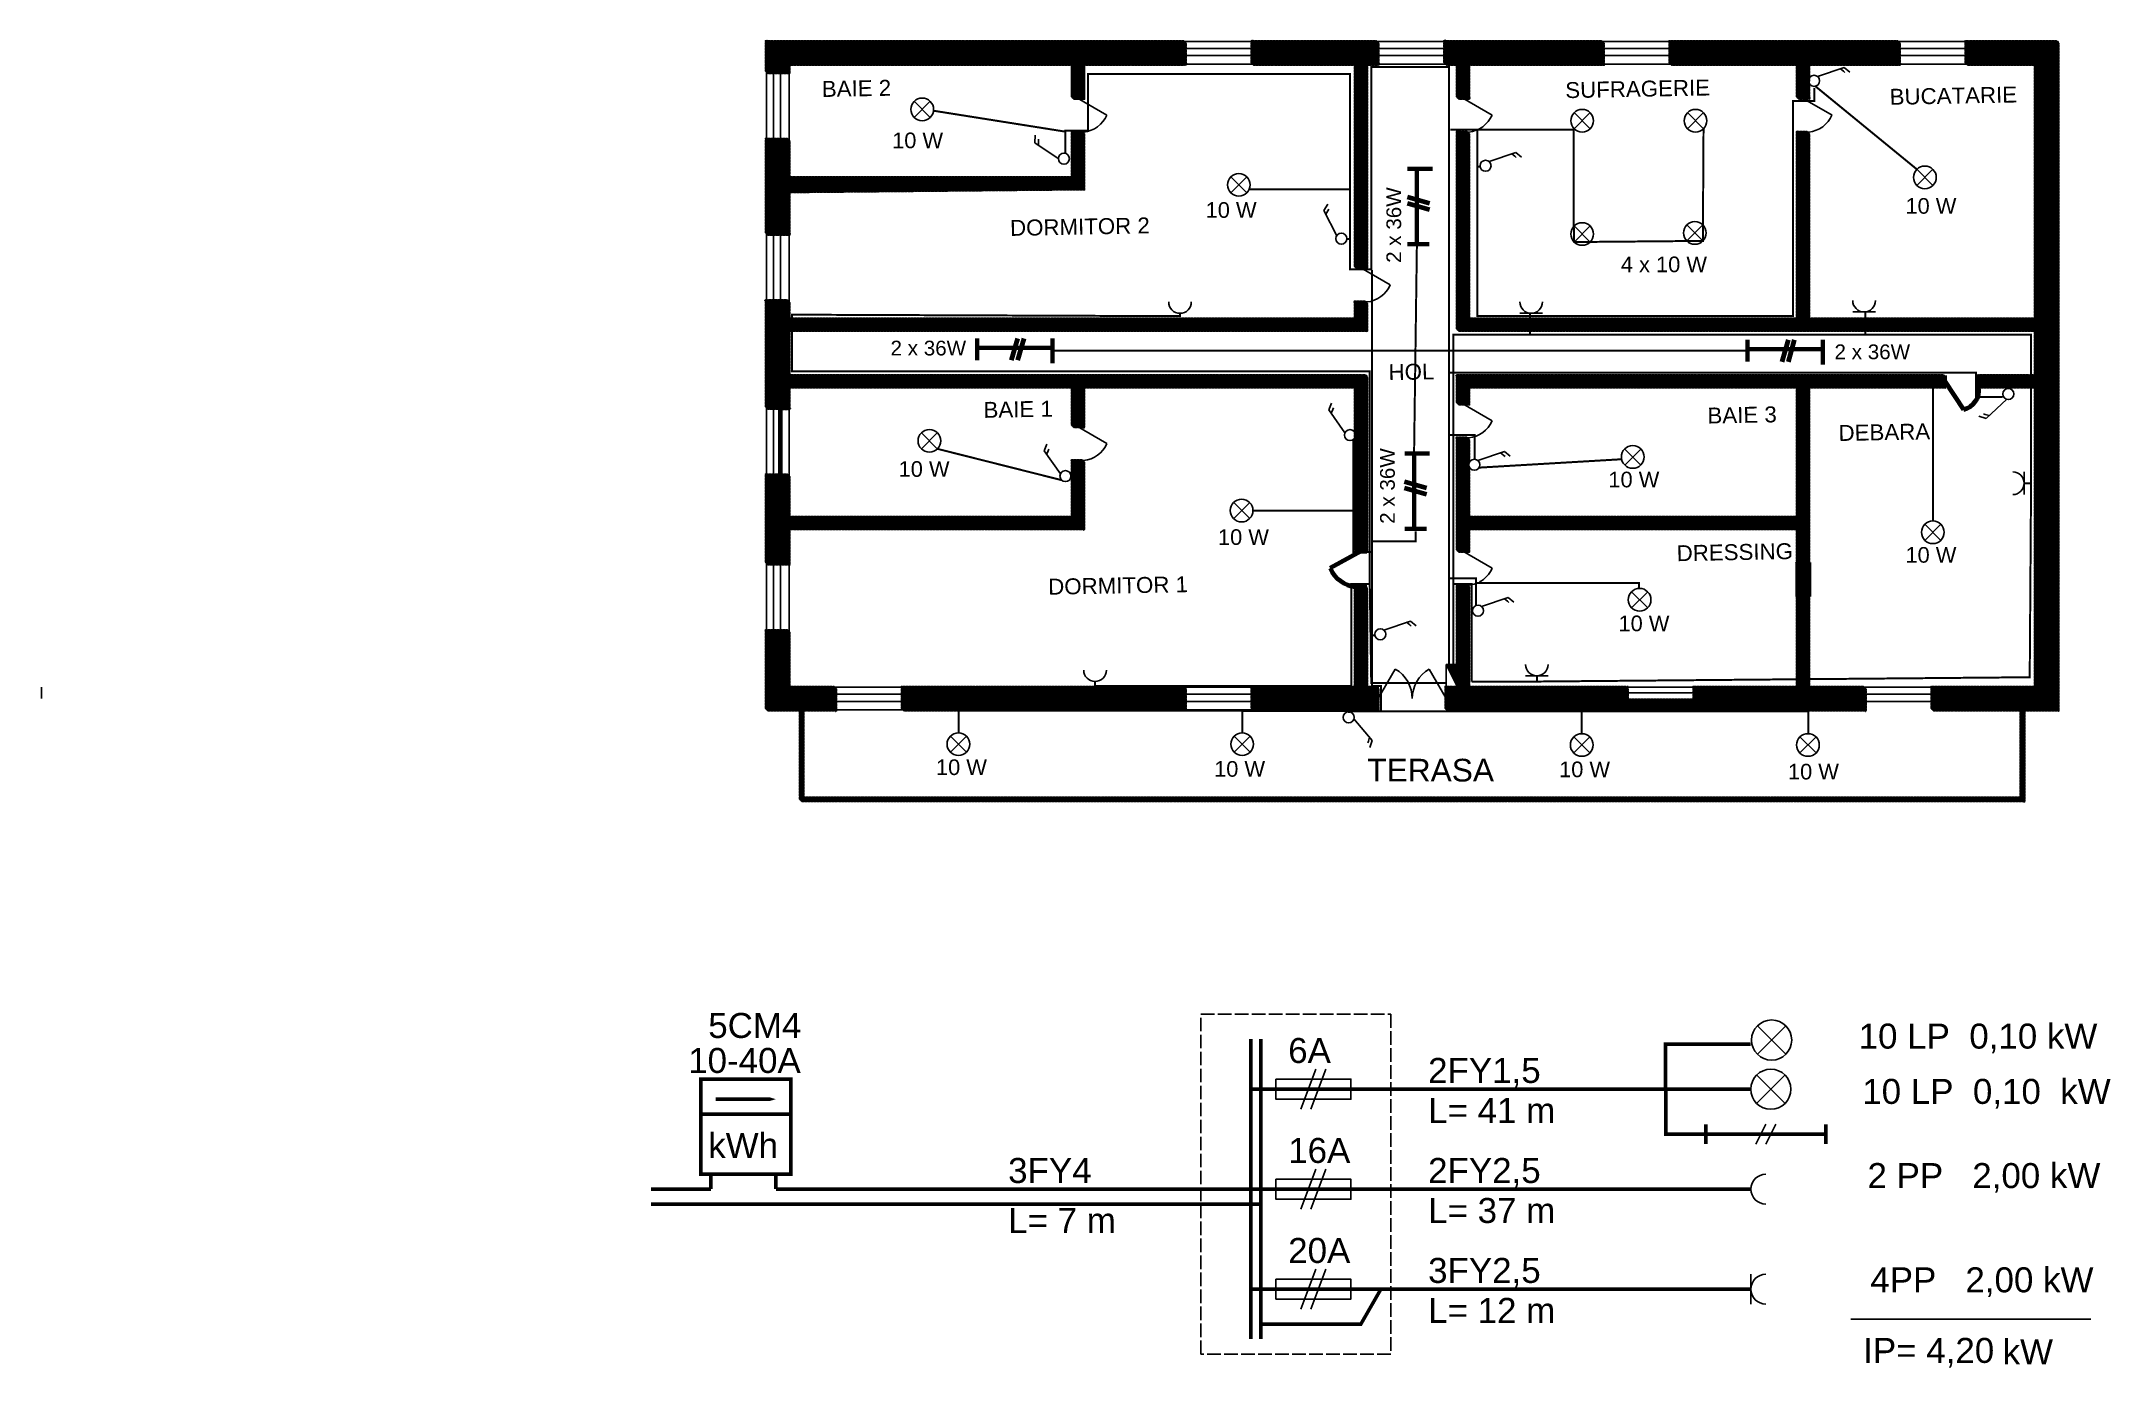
# Model space of a CAD drawing. Extents: x 90 to 1916, y -601 to 570.
import ezdxf

# ---------------------------------------------------------------- set-up
doc = ezdxf.new("R2010")
doc.units = ezdxf.units.MI
doc.header["$MEASUREMENT"] = 0
doc.linetypes.add('ACAD_ISO02W100', pattern=[15, 12, -3])
doc.styles.add('Annotative', font='arial.ttf')
doc.styles.get("Standard").update_dxf_attribs({"font": 'arial.ttf'})

msp = doc.modelspace()

# ---------------------------------------------------------------- hatches: boundary and pattern name
at = {"lineweight": 140, "true_color": 0xf8991e}
h = msp.add_hatch(dxfattribs=at)
h.set_pattern_fill('ANSI32', color=30)
h.paths.add_polyline_path([(1650, 265), (1640, 265), (1640, 110), (1650, 110)])
h.paths.add_polyline_path([(1640, 150), (1350, 150), (1350, 140), (1640, 140)])
h.paths.add_polyline_path([(1350, 193, -0.199649), (1348.6, 196.5, -0.199649), (1350, 200), (1350, 220), (1340, 220), (1340, 120), (1350, 120)])
h.paths.add_polyline_path([(1490, 0), (1330, 0), (1330, -20), (1700, -20), (1700, 0), (1548.8, 0), (1548.8, -11.2), (1490, -11.2)])
h.paths.add_polyline_path([(1870, 570), (1788.8, 570), (1788.8, 550), (1850, 550), (1850, 0), (1758.8, 0), (1758.8, -20), (1870, -20)])
h.paths.add_polyline_path([(1850, 275), (1846.2, 275), (1846.2, 265), (1850, 265)], flags=17)
h.paths.add_polyline_path([(1650, 80), (1640, 80), (1640, 7), (1650, 7.1)])
h.paths.add_polyline_path([(1650, 7.1), (1640, 7), (1640, 0), (1650, 0)])
h.paths.add_polyline_path([(1260, 88.7), (1250, 88.7), (1250, 0), (1260, 0)])
h.paths.add_polyline_path([(1260, 275), (750, 275), (750, 265), (1250, 265), (1250, 120), (1260, 120)])
h.paths.add_polyline_path([(1270, 0), (1158.8, 0), (1158.8, -20), (1270, -20)])
h.paths.add_polyline_path([(1100, 0), (850, 0), (850, -20), (1100, -20)])
h.paths.add_polyline_path([(791.2, 0), (750, 0), (750, 50), (730, 50), (730, -20), (791.2, -20)])
h.paths.add_polyline_path([(1010, 150), (998.8, 150), (750, 150), (750, 140), (1010, 140)], flags=17)
h.paths.add_polyline_path([(1010, 200), (1000, 200), (1000, 150), (1010, 150)], flags=17)
h.paths.add_polyline_path([(1010, 265), (1000, 265), (1000, 230), (1010, 230)], flags=17)
h.paths.add_polyline_path([(1260, 340), (1250, 340), (1250, 325), (750, 325), (750, 315), (1250, 315), (1260, 315)])
h.paths.add_polyline_path([(750, 483.8), (730, 483.8), (730, 400), (750, 400)])
h.paths.add_polyline_path([(1010, 490), (1000, 490), (1000, 450), (750, 450), (750, 437.5), (1010, 440)])
h.paths.add_polyline_path([(1100, 570), (730, 570), (730, 542.5), (750, 542.5), (750, 550), (1100, 550)])
h.paths.add_polyline_path([(1270, 570), (1158.8, 570), (1158.8, 550), (1270, 550)])
h.paths.add_polyline_path([(1468.8, 570), (1328.8, 570), (1328.8, 550), (1468.8, 550)])
h.paths.add_polyline_path([(1260, 550), (1250, 550), (1250, 370), (1260, 370)])
h.paths.add_polyline_path([(1350, 550), (1340, 550), (1340, 520), (1350, 520)])
h.paths.add_polyline_path([(1349.8, 460.2, -0.070065), (1350, 461.6), (1350, 490), (1340, 490), (1340, 315), (1403.8, 315), (1403.8, 325), (1350, 325), (1350, 458.9, -0.070065)])
h.paths.add_polyline_path([(1700, 325), (1403.8, 325), (1403.8, 315), (1700, 315)])
h.paths.add_polyline_path([(1850, 325), (1700, 325), (1700, 315), (1850, 315)])
h.paths.add_polyline_path([(1650, 490), (1640, 490), (1640, 325), (1650, 325)])
h.paths.add_polyline_path([(1650, 533.9, -0.070065), (1649.8, 535.2, -0.070065), (1650, 536.6), (1650, 550), (1640, 550), (1640, 520), (1650, 520)])
h.paths.add_polyline_path([(1730, 570), (1527.5, 570), (1527.5, 550), (1730, 550)])
h.paths.add_polyline_path([(1840, -20), (1837.5, -20), (1837.5, -97.5), (762.5, -97.5), (762.5, -20), (760, -20), (760, -100), (1840, -100)])
h.paths.add_polyline_path([(741.2, 246.1), (750, 246.1), (750, 341.2), (730, 341.2), (730, 246.2), (741.2, 246.2)])
h.paths.add_polyline_path([(750, 187.4), (741.2, 187.4), (741.2, 187.5), (730, 187.5), (730, 108.8), (750, 108.8)])
h = msp.add_hatch(dxfattribs=at)
h.set_pattern_fill('ANSI31', color=30)
h.paths.add_polyline_path([(1010, 550), (1000, 550), (1000, 520), (1010, 520)])
h = msp.add_hatch(dxfattribs=at)
h.set_pattern_fill('ANSI32', color=30)
h.paths.add_polyline_path([(1770, 275), (1350, 275), (1340, 275), (1340, 250), (1350, 250), (1350, 265), (1770, 265)])
h.paths.add_polyline_path([(1846.2, 275), (1800, 275), (1800, 265), (1846.2, 265)])
h = msp.add_hatch(dxfattribs=at)
h.set_pattern_fill('ANSI32', color=30)
h.paths.add_polyline_path([(1650, 110), (1640, 110), (1640, 80), (1650, 80)])
h = msp.add_hatch(dxfattribs=at)
h.set_pattern_fill('ANSI32', color=30)
h.paths.add_polyline_path([(1350, 90), (1340, 90), (1340, 0), (1350, 0)])
at = {"lineweight": 140}
h = msp.add_hatch(color=256, dxfattribs=at)
h.dxf.hatch_style = 1
h.paths.add_polyline_path([(1340, 0), (1340, 20), (1330, 20)])

# ---------------------------------------------------------------- linework, layer by layer
for p, q in [((730, 570), (730, -20)), ((1870, 570), (730, 570)), ((1100, 550), (1100, 570)), ((1158.8, 570), (1158.8, 550)), ((1270, 550), (1270, 570)), ((1328.8, 570), (1328.8, 550)), ((1468.8, 550), (1468.8, 570)), ((1527.5, 570), (1527.5, 550)), ((1730, 550), (1730, 570)), ((1788.8, 570), (1788.8, 550)), ((1870, -20), (1870, 570)), ((1850, 550), (750, 550)), ((750, 550), (750, 0)), ((1000, 550), (1000, 520)), ((1010, 550), (1010, 520)), ((1100, 563.8), (1158.8, 563.8)), ((1100, 557.5), (1158.8, 557.5)), ((1250, 550), (1250, 370)), ((1260, 370), (1260, 550)), ((1270, 563.8), (1328.8, 563.8)), ((1270, 557.5), (1328.8, 557.5)), ((1340, 550), (1340, 520)), ((1350, 520), (1350, 550)), ((1468.8, 563.8), (1527.5, 563.8)), ((1468.8, 557.5), (1527.5, 557.5)), ((1640, 550), (1640, 520)), ((1650, 520), (1650, 550)), ((1730, 563.8), (1788.8, 563.8)), ((1730, 557.5), (1788.8, 557.5)), ((1850, 0), (1850, 550)), ((730, 542.5), (750, 542.5)), ((736.2, 483.8), (736.2, 542.5)), ((742.5, 483.8), (742.5, 542.5)), ((1657.8, 539), (1681.3, 547)), ((1677.9, 545.8), (1680.6, 543.6)), ((1680.6, 543.6), (1681.9, 542.5)), ((1681.3, 547), (1686.3, 542.9)), ((860.4, 502.9), (874.6, 517.1)), ((860.4, 517.1), (874.6, 502.9)), ((1000, 520), (1010, 520)), ((1004.5, 520), (1030.5, 505)), ((1340, 520), (1350, 520)), ((1344.5, 520), (1370.5, 505)), ((1640, 520), (1650, 520)), ((1644.5, 520), (1670.5, 505)), ((1442.9, 492.9), (1457.1, 507.1)), ((1442.9, 507.1), (1457.1, 492.9)), ((1542.9, 492.9), (1557.1, 507.1)), ((1542.9, 507.1), (1557.1, 492.9)), ((750, 483.8), (730, 483.8)), ((967, 480.6), (967.3, 487.1)), ((987.6, 466.7), (967, 480.6)), ((970, 478.6), (970.2, 482.1)), ((970.2, 482.1), (970.2, 483.7)), ((1000, 490), (1010, 490)), ((1000, 490), (1000, 450)), ((1010, 490), (1010, 440)), ((1350, 490), (1340, 490)), ((1340, 490), (1340, 315)), ((1350, 325), (1350, 490)), ((1640, 490), (1640, 325)), ((1640, 490), (1650, 490)), ((1650, 325), (1650, 490)), ((1367.8, 464), (1391.3, 472)), ((1387.9, 470.8), (1390.6, 468.6)), ((1390.6, 468.6), (1391.8, 467.5)), ((1391.3, 472), (1396.3, 467.9)), ((1745.4, 442.9), (1759.6, 457.1)), ((1745.4, 457.1), (1759.6, 442.9)), ((1000, 450), (750, 450)), ((1010, 440), (750, 437.5)), ((1139.9, 436.4), (1154, 450.5)), ((1139.9, 450.5), (1154, 436.4)), ((1222, 420.6), (1225.4, 426.2)), ((1233.3, 398.4), (1222, 420.6)), ((1223.7, 417.4), (1225.5, 420.4)), ((1225.5, 420.4), (1226.4, 421.8)), ((1442.9, 392.9), (1457.1, 407.1)), ((1442.9, 407.1), (1457.1, 392.9)), ((1542.4, 393.9), (1556.5, 408)), ((1542.4, 408), (1556.5, 393.9)), ((730, 400), (750, 400)), ((736.2, 341.2), (736.2, 400)), ((742.5, 341.2), (742.5, 400)), ((1250, 370), (1260, 370)), ((1254.5, 370), (1280.5, 355)), ((750, 341.2), (730, 341.2)), ((1250, 340), (1260.3, 340)), ((1250, 340), (1250, 325)), ((1260, 315), (1260, 340)), ((1395, 330), (1415, 330)), ((1688.8, 331.2), (1708.8, 331.2)), ((1250, 325), (750, 325)), ((1250, 315), (750, 315)), ((1245, 315), (1250, 315)), ((1250, 315), (1260, 315)), ((1340, 315), (1850, 315)), ((1350, 325), (1850, 325)), ((1260, 275), (750, 275)), ((1260, 120), (1260, 275)), ((1350, 275), (1340, 275)), ((1340, 275), (1340, 250)), ((1350, 275), (1770, 275)), ((1800, 275), (1850, 275)), ((1250, 265), (750, 265)), ((1000, 265), (1000, 230)), ((1010, 265), (1010, 230)), ((1250, 265), (1250, 120)), ((1350, 265), (1770, 265)), ((1350, 250), (1350, 265)), ((1640, 265), (1640, 110)), ((1650, 265), (1650, 110)), ((1800, 265), (1850, 265)), ((729.8, 246.1), (749.8, 246.1)), ((736.1, 187.4), (736.1, 246.1)), ((1226.3, 244.7), (1228.8, 250.7)), ((1240.6, 224.4), (1226.3, 244.7)), ((1228.4, 241.8), (1229.8, 245)), ((1229.8, 245), (1230.4, 246.5)), ((1340, 250), (1350, 250)), ((1344.5, 250), (1370.5, 235)), ((1806.5, 237.3), (1800.2, 239.1)), ((1805.8, 240.7), (1804.2, 241.2)), ((1809.2, 239.8), (1805.8, 240.7)), ((1824.8, 254.1), (1806.5, 237.3)), ((866.7, 210.4), (880.8, 224.6)), ((866.7, 224.6), (880.8, 210.4)), ((1000, 230), (1010, 230)), ((1004.5, 230), (1030.5, 215)), ((1350.3, 220), (1340, 220)), ((1340, 220), (1340, 120)), ((1350, 120), (1350, 220)), ((975, 208.5), (977.6, 214.4)), ((989.4, 188.2), (975, 208.5)), ((977.1, 205.5), (978.5, 208.7)), ((978.5, 208.7), (979.1, 210.2)), ((1357.9, 200), (1381.4, 208)), ((1378, 206.9), (1380.7, 204.6)), ((1380.7, 204.6), (1381.9, 203.6)), ((1381.4, 208), (1386.4, 203.9)), ((1487.6, 196.1), (1501.7, 210.2)), ((1487.6, 210.2), (1501.7, 196.1)), ((749.8, 187.4), (729.8, 187.4)), ((1000, 200), (1010.3, 200)), ((1000, 200), (1000, 150)), ((1010, 200), (1010, 140)), ((1840, 170), (1840, 190)), ((1000, 150), (750, 150)), ((1010, 150), (998.8, 150)), ((1142.4, 148.9), (1156.5, 163)), ((1142.4, 163), (1156.5, 148.9)), ((1640, 150), (1350, 150)), ((1010, 140), (750, 140)), ((1350, 140), (1640, 140)), ((1752.5, 129.6), (1766.6, 143.8)), ((1752.5, 143.8), (1766.6, 129.6)), ((1350, 120), (1340, 120)), ((1344.5, 120), (1370.5, 105)), ((730, 108.8), (750, 108.8)), ((736.2, 50), (736.2, 108.8)), ((742.5, 50), (742.5, 108.8)), ((1250, 88.7), (1250, 0)), ((1260, 0), (1260, 88.7)), ((1350.3, 90), (1340, 90)), ((1340, 90), (1340, 0)), ((1350, 0), (1350, 90)), ((1361.2, 71.2), (1384.7, 79.2)), ((1381.3, 78.1), (1384, 75.8)), ((1384, 75.8), (1385.3, 74.8)), ((1384.7, 79.2), (1389.7, 75.1)), ((1493.6, 70.1), (1507.8, 84.3)), ((1493.6, 84.3), (1507.8, 70.1)), ((1640, 80), (1640, 0)), ((1650, 80), (1650, 0)), ((1275, 50.4), (1298.5, 58.4)), ((1295, 57.3), (1297.8, 55)), ((1297.8, 55), (1299, 54)), ((1298.5, 58.4), (1303.5, 54.3)), ((750, 50), (730, 50)), ((1340, 20), (1330, 20)), ((1330, 20), (1330, 0)), ((1330, 20), (1340, 0)), ((90, -10), (90, 0)), ((750, 0), (1270, 0)), ((791.2, -20), (791.2, 0)), ((850, 0), (850, -20)), ((1100, -20), (1100, 0)), ((1158.8, 0), (1158.8, -20)), ((1255, 0), (1260, 0)), ((1270, -10), (1285, 16)), ((1270, 0), (1270, -20)), ((1330, -10), (1315, 16)), ((1330, 0), (1330, -20)), ((1330, 0), (1850, 0)), ((1330, 0), (1340, 0)), ((1400, 10), (1420, 10)), ((1490, -18.8), (1490, 1.2)), ((1548.8, 1.2), (1548.8, -18.8)), ((1700, -20), (1700, 0)), ((1758.8, 0), (1758.8, -20)), ((791.2, -6.2), (850, -6.2)), ((791.2, -12.5), (850, -12.5)), ((1100, -6.2), (1158.8, -6.2)), ((1100, -12.5), (1158.8, -12.5)), ((1490, -5), (1548.8, -5)), ((1490, -11.2), (1548.8, -11.2)), ((1700, -6.2), (1758.8, -6.2)), ((1700, -12.5), (1758.8, -12.5)), ((730, -20), (1270, -20)), ((760, -20), (760, -100)), ((762.5, -20), (762.5, -97.5)), ((1248.5, -28), (1264.7, -46.9)), ((1837.5, -97.5), (1837.5, -20)), ((1840, -100), (1840, -20)), ((892.4, -57.4), (906.5, -43.2)), ((892.4, -43.2), (906.5, -57.4)), ((1142.9, -57.4), (1157, -43.2)), ((1142.9, -43.2), (1157, -57.4)), ((1261.3, -47.5), (1260.8, -49)), ((1262.4, -44.1), (1261.3, -47.5)), ((1264.7, -46.9), (1262.7, -53.1)), ((1442.5, -58), (1456.7, -43.9)), ((1442.5, -43.9), (1456.7, -58)), ((1642.2, -58), (1656.4, -43.9)), ((1642.2, -43.9), (1656.4, -58)), ((760, -100), (1840, -100)), ((762.5, -97.5), (1837.5, -97.5)), ((1604.7, -323.9), (1629.6, -298.9)), ((1604.7, -298.9), (1629.6, -323.9)), ((1214.9, -337.1), (1201.7, -372.4)), ((1223.7, -337.1), (1210.5, -372.4)), ((1604, -367.2), (1629, -342.3)), ((1604, -342.3), (1629, -367.2)), ((1612.1, -385.7), (1603.2, -403.3)), ((1620.9, -385.7), (1612.1, -403.3)), ((1214.9, -425.4), (1201.7, -460.7)), ((1223.7, -425.4), (1210.5, -460.7)), ((1214.9, -513.6), (1201.7, -548.9)), ((1223.7, -513.6), (1210.5, -548.9)), ((1598.8, -518), (1598.8, -544.5)), ((1687.1, -557.8), (1898.9, -557.8))]:
    msp.add_line(p, q)
for p, q in [((1315.2, 427), (1295.8, 432.5)), ((1315.2, 421.4), (1295.8, 427)), ((946.4, 288.6), (952, 307.9)), ((952, 288.6), (957.5, 307.9)), ((1626.4, 287.3), (1632, 306.7)), ((1632, 287.3), (1637.5, 306.7)), ((1770, 265), (1770, 275)), ((1800, 275), (1800, 265)), ((1770, 270), (1786.6, 245)), ((1312.7, 175.7), (1293.3, 181.3)), ((1312.7, 170.2), (1293.3, 175.7)), ((1255, 120), (1227.5, 105.1)), ((1250, 120), (1260, 120)), ((1640, 110), (1640, 80)), ((1650, 110), (1650, 80)), ((1250, 88.7), (1260, 88.7))]:
    msp.add_line(p, q, dxfattribs=at)
at = {"color": 7, "lineweight": 140, "true_color": 0xffffff}
msp.add_line((742.2, 246), (742, 187.1), dxfattribs=at)
at = {"color": 152, "lineweight": 140, "true_color": 0x2776bb, "const_width": 1.75}
for points in [[(1332.5, 493.8), (1332.5, 547.5), (1263.8, 547.5), (1263.8, 368.8), (1245, 368.8), (1245, 390), (1245, 541.2), (1013.8, 541.2), (1013.8, 491.2), (993.8, 491.2), (993.8, 471.2)], [(1655.7, 530.5), (1745.4, 457.1)], [(1357.5, 491.9), (1357.5, 465), (1357.5, 327.5), (1636.2, 327.5), (1636.2, 517.5), (1655, 517.5), (1655, 528.8)], [(993.4, 490.4), (877.4, 508.8)], [(1332.5, 277.5), (1332.5, 493.8)], [(1557.1, 492.9), (1556.5, 393.9), (1442.9, 392.9), (1442.6, 406.7)], [(1442.5, 406.4), (1442.5, 492.1), (1333.5, 492.1)], [(1358.1, 459.5), (1359.8, 459.5)], [(1156.2, 439.4), (1244.1, 439.4)], [(1244.2, 395.6), (1242.3, 395.6)], [(1304.1, 391), (1301.6, 206.2)], [(1264.4, 368.3), (1264.4, 1.1), (1272.3, 1.1), (1272.3, -21.2), (1244.1, -21.2), (1244.1, -22.9)], [(1596, 297), (982.4, 296.9)], [(1332.5, 222.5), (1332.5, 277.5), (1797.5, 277.5), (1797.5, 256.2), (1821.2, 256.2)], [(1263.8, 119.3), (1248, 119.3), (1248, 218.6)], [(1332.5, 96.2), (1332.5, 222.5), (1355, 222.5), (1355, 201.2)], [(990.4, 182.8), (880.8, 210.4)], [(1359, 193.8), (1484.8, 201.2)], [(1159.5, 155.7), (1247.1, 155.7)], [(1265.3, 128.8), (1302.9, 128.8), (1302.9, 137.6)], [(1332.5, 96.3), (1332.5, 96.2)], [(1332.5, 20), (1332.5, 96.2), (1356.2, 96.2), (1356.2, 72)], [(1263.8, 46.2), (1264.4, 47.7)], [(899.7, -39.8), (899.7, -20.8), (1150.1, -20.8), (1150.1, -40.3), (1150.1, -21), (1243.9, -21)], [(1272.6, -21.3), (1452, -21.3)], [(1449.6, -20.6), (1449.6, -41.3), (1449.6, -20.8)], [(1450.5, -21.4), (1649.7, -21.4)], [(1649.7, -21.3), (1649.7, -41.1), (1649.7, -20.6)]]:
    msp.add_lwpolyline(points, dxfattribs=at)
at = {"lineweight": 140, "const_width": 3.87}
for points in [[(1304.1, 457.4), (1304.1, 391), (1315.2, 391), (1295.8, 391)], [(1317.9, 457.4), (1295.8, 457.4)], [(982.4, 299.6), (916, 299.6), (916, 288.6), (916, 307.9)], [(982.4, 285.8), (982.4, 307.9)], [(1662.4, 298.4), (1596, 298.4), (1596, 287.3), (1596, 306.7)], [(1662.4, 284.6), (1662.4, 306.7)], [(1301.6, 206.2), (1301.6, 139.7), (1312.7, 139.7), (1293.3, 139.7)], [(1315.4, 206.2), (1293.3, 206.2)]]:
    msp.add_lwpolyline(points, dxfattribs=at)
at = {"color": 5, "const_width": 1.75}
msp.add_lwpolyline([(1467.8, 466.1), (1467.8, 466.1)], close=True, dxfattribs=at)
at = {"color": 114, "lineweight": 140, "true_color": 0x139b48, "const_width": 1.75}
for points in [[(1262.5, 91.2), (1262.5, 278.8), (752.5, 278.8), (752.5, 328.8), (1095, 327.5), (1095, 330)], [(1330, 3.8), (1263.8, 3.8), (1262.5, 91.2), (1246.2, 91.2), (1246.2, 1.2), (1020, 1.2), (1020, 5), (1020, 1.2)]]:
    msp.add_lwpolyline(points, dxfattribs=at)
at = {"color": 242, "lineweight": 140, "true_color": 0xcd2027, "const_width": 1.75}
for points in [[(1700, 331.2), (1700, 311.2), (1403.8, 311.2), (1403.8, 330), (1403.8, 311.2), (1336.2, 311.2), (1336.2, 20)], [(1700, 311.2), (1846.2, 311.2), (1846.2, 180), (1840, 180), (1846.2, 180), (1845, 8.8), (1410, 5), (1410, 10), (1410, 5), (1352.5, 5)], [(1336.2, 91.2), (1352.5, 91.2), (1352.5, 5)]]:
    msp.add_lwpolyline(points, dxfattribs=at)
at = {"color": 150, "lineweight": 140, "const_width": 1.75}
msp.add_lwpolyline([(1759.6, 146.8), (1759.6, 276.1)], dxfattribs=at)
at = {"color": 146, "lineweight": 140, "true_color": 0x105689, "const_width": 1.75}
for points in [[(1357.2, 92), (1500.1, 92), (1500.1, 87.1)], [(1264.7, 45.7), (1267.1, 45.7)]]:
    msp.add_lwpolyline(points, dxfattribs=at)
msp.add_lwpolyline([(1340, 20), (1340, 0)])
at = {"linetype": 'ACAD_ISO02W100'}
msp.add_lwpolyline([(1113.4, -288.6), (1281.1, -288.6), (1281.1, -588.7), (1113.4, -588.7)], close=True, dxfattribs=at)
at = {"const_width": 3.09}
for points in [[(1157.5, -310.6), (1157.5, -575.4)], [(672.1, -429.8), (672.1, -345.9), (751.5, -345.9), (751.5, -429.8), (672.1, -429.8)], [(672.1, -376.8), (751.5, -376.8)], [(1559.1, -403.3), (1559.1, -385.7)], [(1559.1, -394.5), (1665, -394.5)], [(1665, -403.3), (1665, -385.7)], [(680.9, -443), (680.9, -429.8)], [(738.3, -443), (738.3, -429.8)], [(628, -443), (680.9, -443)], [(738.3, -443), (1157.5, -443)]]:
    msp.add_lwpolyline(points, dxfattribs=at)
at = {"linetype": 'ACAD_ISO02W100', "const_width": 3.09}
for points in [[(1166.3, -310.6), (1166.3, -575.4)], [(628, -456.3), (1166.3, -456.3)]]:
    msp.add_lwpolyline(points, dxfattribs=at)
at = {"color": 5, "const_width": 3.09}
for points in [[(1521.9, -315.1), (1598.6, -315.1)], [(1557.3, -354.8), (1523.5, -354.8), (1523.5, -315.1)], [(1157.5, -354.8), (1598.8, -354.8)], [(1557.5, -394.5), (1523.8, -394.5), (1523.8, -354.8)]]:
    msp.add_lwpolyline(points, dxfattribs=at)
for points in [[(1179.6, -345.9), (1245.8, -345.9), (1245.8, -363.6), (1179.6, -363.6)], [(1179.6, -434.2), (1245.8, -434.2), (1245.8, -451.9), (1179.6, -451.9)], [(1179.6, -522.5), (1245.8, -522.5), (1245.8, -540.1), (1179.6, -540.1)]]:
    msp.add_lwpolyline(points, close=True)
msp.add_lwpolyline([(685.3, -363.6, 3.09, 3.09, 0), (716.2, -363.6, 13.2, 0, 0), (738.3, -363.6, 0, 0, 0)], format="xyseb")
at = {"color": 3, "const_width": 3.09}
msp.add_lwpolyline([(1157.5, -443), (1598.8, -443)], dxfattribs=at)
at = {"color": 1, "const_width": 3.09}
msp.add_lwpolyline([(1157.5, -531.3), (1598.8, -531.3)], dxfattribs=at)
at = {"color": 1, "linetype": 'ACAD_ISO02W100', "const_width": 3.09}
msp.add_lwpolyline([(1166.3, -562.2), (1254.6, -562.2), (1272.3, -531.3)], dxfattribs=at)
for centre, radius in [((1654.7, 535.2), 4.88), ((867.5, 510), 10), ((1450, 500), 10), ((1550, 500), 10), ((992.5, 466.5), 4.88), ((1364.7, 460.2), 4.88), ((1752.5, 450), 10), ((1146.9, 443.4), 10), ((1450, 400), 10), ((1549.4, 400.9), 10), ((1237.4, 395.9), 4.88), ((1826.1, 258.8), 4.88), ((873.8, 217.5), 10), ((1245.1, 222.5), 4.88), ((1354.8, 196.3), 4.88), ((1494.6, 203.2), 10), ((993.9, 186.3), 4.88), ((1149.4, 155.9), 10), ((1759.5, 136.7), 10), ((1500.7, 77.2), 10), ((1358.1, 67.5), 4.88), ((1271.8, 46.7), 4.88), ((1243.9, -26.6), 4.88), ((899.4, -50.3), 10), ((1149.9, -50.3), 10), ((1449.6, -51), 10), ((1649.3, -51), 10), ((1617.2, -311.4), 17.7), ((1616.5, -354.8), 17.7)]:
    msp.add_circle(centre, radius)
for centre, radius, start, end in [((1007.6, 514.7), 24.8, 275.4841, 337.0212), ((1347.6, 514.7), 24.8, 275.4841, 337.0212), ((1647.6, 514.7), 24.8, 275.4841, 337.0212), ((1257.6, 364.7), 24.8, 275.4841, 337.0212), ((1095, 340), 10, 180, 0), ((1405, 340), 10, 180, 0), ((1698.8, 341.2), 10, 180, 0), ((1347.6, 244.7), 24.8, 275.4841, 337.0212), ((1007.6, 224.7), 24.8, 275.4841, 337.0212), ((1830, 180), 10, 270, 90), ((1347.6, 114.7), 24.8, 275.4841, 290.3183), ((1347.6, 114.7), 24.8, 298.4292, 337.0212), ((1410, 20), 10, 180, 0), ((1020, 15), 10, 180, 0), ((1270, -10), 30, 360, 60), ((1330, -10), 30, 120, 180), ((1612.1, -443), 13.2, 90, 270), ((1612.1, -531.3), 13.2, 90, 270)]:
    msp.add_arc(centre, radius, start, end)
at = {"lineweight": 140}
for centre, radius, start, end in [((1782.9, 262), 17.3, 282.3545, 10.0617), ((1252.5, 115.8), 27.2, 203.4986, 264.8261)]:
    msp.add_arc(centre, radius, start, end, dxfattribs=at)

# ---------------------------------------------------------------- texts
at = {"color": 7, "lineweight": 140, "true_color": 0xffffff}
for s, height, rotation, p in [('BAIE 2', 14.07, 1.0805, (779, 520.9)), ('SUFRAGERIE', 14.07, 1.0805, (1435.2, 519.9)), ('BUCATARIE', 14.07, 1.0805, (1721.5, 514)), ('2 x 36W', 13.02, 90, (1290.2, 374.5)), ('DORMITOR 2', 14.07, 1.0805, (945.1, 398.3)), ('HOL', 14.07, 1.0805, (1279.2, 271)), ('BAIE 1', 14.07, 1.0805, (921.7, 237.7)), ('BAIE 3', 14.07, 1.0805, (1560.7, 232.7)), ('DEBARA', 14.07, 1.0805, (1676.4, 217.3)), ('2 x 36W', 13.02, 90, (1284.6, 144.2)), ('DRESSING', 14.07, 1.0805, (1533.5, 111.2)), ('DORMITOR 1', 14.07, 1.0805, (978.8, 81.6)), ('TERASA', 20.02, 359.992, (1260.3, -83.2))]:
    msp.add_text(s, height=height, rotation=rotation, dxfattribs=at).set_placement(p)
for s, height, p in [('10 W', 13.8, (840.9, 475.7)), ('10 W', 13.8, (1117.6, 414.3)), ('10 W', 13.8, (1735.3, 417.9)), ('4 x 10 W', 13.8, (1484.1, 366.3)), ('2 x 36W', 13.02, (839.5, 292.8)), ('2 x 36W', 13.02, (1672.7, 289.5)), ('10 W', 13.8, (846.6, 185.7)), ('10 W', 13.8, (1473.1, 176.4)), ('10 W', 13.8, (1128.5, 125.6)), ('10 W', 13.8, (1735.3, 109.9)), ('10 W', 13.8, (1482, 49.4)), ('10 W', 13.8, (879.6, -77.5)), ('10 W', 13.8, (1125.1, -79)), ('10 W', 13.8, (1429.6, -79.4)), ('10 W', 13.8, (1631.6, -81.4))]:
    msp.add_text(s, height=height, dxfattribs=at).set_placement(p)
at = {"color": 5, "attachment_point": 1}
for s, insert, char_height, width in [('{\\C256;5CM4}', (678.6, -287.5), 22.065, 132.39), ('{\\C256;6A}', (1190.5, -309.6), 22.06, 132.39), ('{\\C0;10 LP  0,10 kW}', (1694, -296.9), 22.065, 263.29), ('{\\C256;10-40A}', (660.9, -318.4), 22.065, 132.39), ('{\\C256;2FY1,5}', (1314, -327.2), 22.065, 132.39), ('{\\C256;L= 41 m}', (1314, -362.5), 22.065, 132.39), ('{\\C256;kWh}', (678.6, -393.4), 22.065, 132.39), ('{\\C256;16A}', (1190.5, -397.8), 22.065, 132.39), ('{\\C256;3FY4}', (943.3, -415.5), 22.065, 132.39), ('{\\C256;2FY2,5}', (1314, -415.5), 22.065, 132.39), ('{\\C0;2 PP   2,00 kW}', (1701.8, -420), 22.065, 225.825), ('{\\C256;L= 37 m}', (1314, -450.8), 22.065, 132.39), ('{\\C256;L= 7 m }', (943.3, -459.6), 22.065, 132.39), ('{\\C256;20A}', (1190.5, -486.1), 22.065, 132.39), ('{\\C256;3FY2,5}', (1314, -503.7), 22.065, 132.39), ('{\\C0;4PP   2,00 kW}', (1704.3, -512), 22.065, 232.447), ('{\\C256;L= 12 m}', (1314, -539), 22.065, 132.39), ('{\\C256;IP= 4,20}', (1698, -574.3), 22.065, 132.39), ('{\\C256;kW}', (1821.1, -575.5), 22.06, 115.407)]:
    msp.add_mtext(s, dxfattribs=dict(at, insert=insert, char_height=char_height, width=width))
at = {"color": 5, "insert": (1697.2, -345.7), "char_height": 22.065, "width": 263.29, "attachment_point": 1, "style": 'Annotative'}
msp.add_mtext('{\\C0;10 LP  0,10  kW}', dxfattribs=at)

doc.saveas('drawing.dxf')
